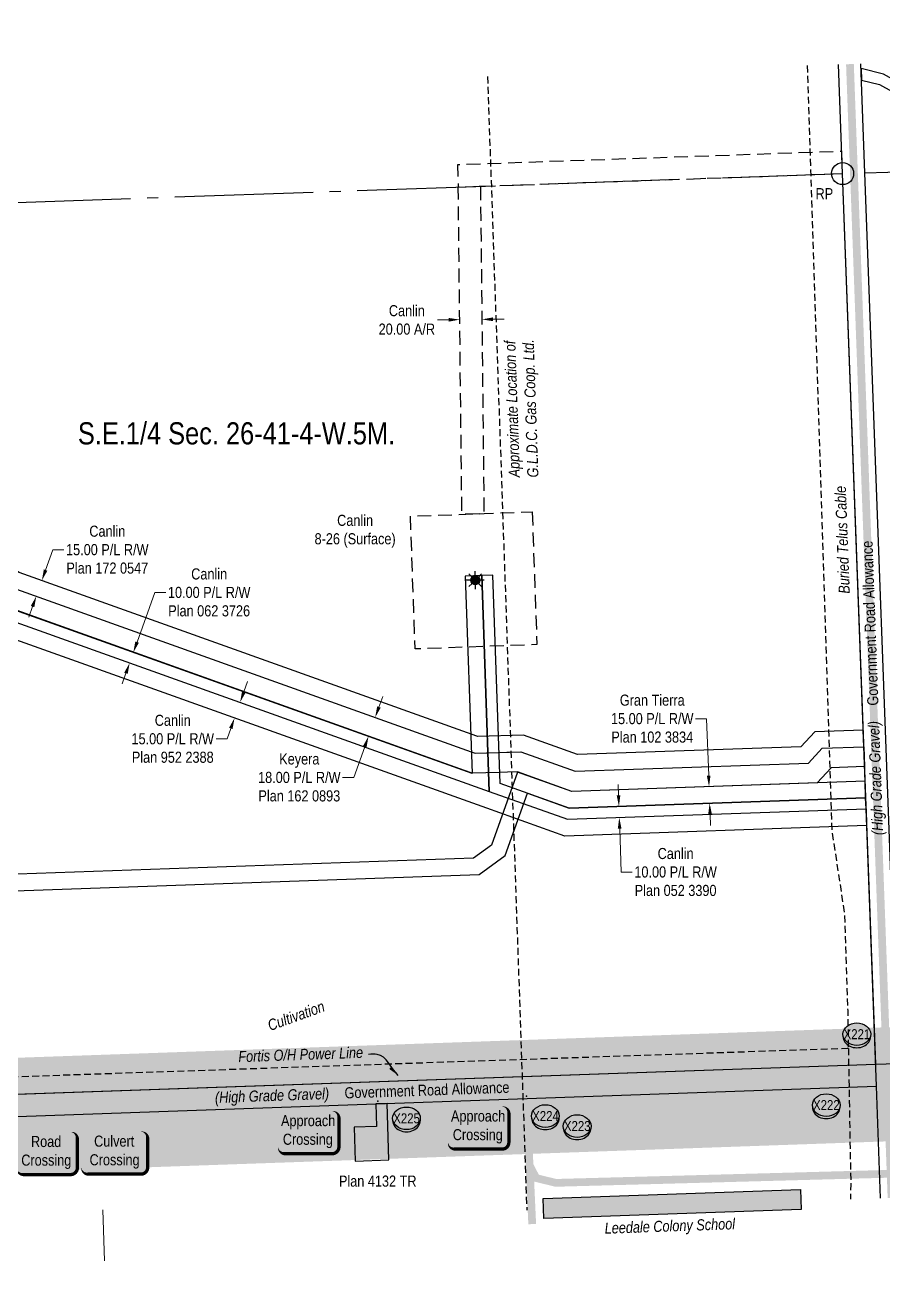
# Model space of a CAD drawing. Extents: x 670596 to 687743, y 5824540 to 5836613.
# Drawn here: x 671593 to 672368, y 5825332 to 5826460 of the extents above; entities that cross this region are included whole.
import ezdxf
from ezdxf.enums import TextEntityAlignment as Align

# ---------------------------------------------------------------- set-up
doc = ezdxf.new("R2010")
doc.units = 0
doc.header["$LTSCALE"] = 5
doc.header["$PDSIZE"] = 0.5
for name, pattern in [('foc-ACCESSROAD', [3.75, 2.5, -1.25]), ('foc-QUARTERLINE', [33, 25, -3, 2, -3]), ('UG_PIPE', [1.875, 1.25, -0.625])]:
    doc.linetypes.add(name, pattern=pattern)
doc.layers.get('Defpoints').update_dxf_attribs({"color": 9})
for name, color, linetype in [('35', 37, 'Continuous'), ('AS-PIPE-UG', 44, 'UG_PIPE'), ('AS-POWER', 104, 'foc-POWER'), ('AS-RESIDENCE', 14, 'Continuous'), ('AS-ROADS', 254, 'Continuous'), ('AS-TELUS', 224, 'foc-TEL'), ('C-SYMBOL', 7, 'Continuous'), ('CG-NOTES', 7, 'Continuous'), ('F-AR', 190, 'foc-ACCESSROAD'), ('F-RW', 190, 'Continuous'), ('F-WS', 190, 'foc-ACCESSROAD'), ('F-WS-S', 8, 'Continuous'), ('L-QSEC', 8, 'foc-QUARTERLINE'), ('L-ROAD-T', 7, 'Continuous'), ('L-SEC', 7, 'Continuous'), ('L-TITLEDB', 4, 'Continuous'), ('L-TITLEDB-T', 4, 'Continuous'), ('P-BUFFER-H 30m', 51, 'Continuous'), ('P-CROSSINGS', 250, 'Continuous')]:
    doc.layers.add(name, color=color, linetype=linetype)
doc.layers.add('AS-STRUCTURE-H', color=7, linetype='Continuous', true_color=0xa8a8a8)
doc.layers.add('P-PROPOSED-WL4', color=7, linetype='Continuous', true_color=0x5b5bc8)
for name, color, linetype, lineweight in [('F-AR-T', 190, 'Continuous', 9), ('F-RW-T', 190, 'Continuous', 9), ('F-WS-T', 190, 'Continuous', 9), ('T-TEXT', 48, 'Continuous', 18)]:
    doc.layers.add(name, color=color, linetype=linetype, lineweight=lineweight)
doc.layers.add('Leedale_Hutterite_Fresh_P', color=7, linetype='Continuous', plot=False)
doc.styles.add('175L', font='ARIALN.TTF', dxfattribs={"height": 20})
doc.styles.add('80', font='ARIALN.TTF', dxfattribs={"height": 10})
doc.styles.add('80CG', font='ARIALN.TTF', dxfattribs={"height": 10})
doc.styles.add('80L', font='ARIALN.TTF', dxfattribs={"height": 10})
doc.styles.add('80LS', font='ARIALNI.TTF', dxfattribs={"height": 10})
doc.styles.add('Crossing', font='ARIALN.TTF', dxfattribs={"height": 10})
doc.styles.add('foc-LtypeFont', font='ARIALN.TTF', dxfattribs={"height": 7.35})
doc.linetypes.add('foc-POWER', pattern='A,6,-1,["P",foc-LtypeFont,S=0.2,R=0,X=-0.625,Y=-0.75],-1.24,4', length=12.24)
doc.linetypes.add('foc-POWER-NOLINE', pattern='A,0,-4,["P",foc-LtypeFont,S=0.2,R=0,X=-0.625,Y=-0.75],-8.24', length=12.24)
doc.linetypes.add('foc-TEL', pattern='A,2,-1,["T",foc-LtypeFont,S=0.2,R=0,X=-0.425,Y=-0.75],-1.24,8', length=12.24)
doc.linetypes.add('foc-TEL-NOLINE', pattern='A,0,-2,["T",foc-LtypeFont,S=0.2,R=0,X=-0.425,Y=-0.75],-10.24', length=12.24)
doc.dimstyles.new('Compass 5 000', dxfattribs={"dimscale": 5, "dimtxt": 9, "dimasz": 2, "dimexe": 0.2, "dimexo": 0.0625, "dimgap": 0.5, "dimtad": 0, "dimtih": 1, "dimtoh": 1, "dimzin": 0, "dimdsep": 46, "dimtxsty": '80CG', "dimcen": 0.1, "dimse1": 1, "dimse2": 1, "dimclrd": 256, "dimclrt": 256, "dimaunit": 1, "dimadec": 4, "dimazin": 0, "dimtfac": 0.06, "dimtofl": 0, "dimtmove": 0, "dimatfit": 1, "dimfxl": 0.2, "dimtolj": 1, "dimtzin": 0, "dimlwd": -1, "dimarcsym": 0})

# ---------------------------------------------------------------- blocks, each defined once
blk = doc.blocks.new('*U487')
h = blk.add_hatch(color=254)
edge = h.paths.add_edge_path()
edge.add_line((-24, -20), (24, -20))
edge.add_arc((24, -14), 6, 270, 360)
edge.add_line((30, -14), (30, 12.5))
edge.add_arc((24, 12.5), 6, 0, 90)
edge.add_line((24, 18.5), (-24, 18.5))
edge.add_arc((-24, 12.5), 6, 90, 180)
edge.add_line((-30, 12.5), (-30, -14))
edge.add_arc((-24, -14), 6, 180, 270)
at = {"color": 160, "flags": 128}
blk.add_lwpolyline([(-24, -20, 3, 3, 0), (24, -20, 3, 3, 0.414214), (30, -14, 3, 3, 0), (30, 12.5, 3, 0, 0.414214), (24, 18.5, 0, 0, 0), (-24, 18.5, 0, 0, 0.414214), (-30, 12.5, 0, 0, 0), (-30, -14, 0, 3, 0.414214)], format="xyseb", close=True, dxfattribs=at)
at = {"color": 160, "style": '80'}
blk.add_attdef('ENTER_TEXT_001', (-26.8, -4.9), '', height=10, dxfattribs=at)
blk = doc.blocks.new('*U901')
h = blk.add_hatch(color=59)
edge = h.paths.add_edge_path()
edge.add_line((-21.5, -20), (21.5, -20))
edge.add_arc((21.5, -14), 6, 270, 360)
edge.add_line((27.5, -14), (27.5, 12.5))
edge.add_arc((21.5, 12.5), 6, 0, 90)
edge.add_line((21.5, 18.5), (-21.5, 18.5))
edge.add_arc((-21.5, 12.5), 6, 90, 180)
edge.add_line((-27.5, 12.5), (-27.5, -14))
edge.add_arc((-21.5, -14), 6, 180, 270)
at = {"color": 1, "flags": 128}
blk.add_lwpolyline([(-62.2, 32.5, 0, 7.5, 0), (0, 0, 0, 0, 0)], format="xyseb", dxfattribs=at)
blk.add_lwpolyline([(-21.5, -20, 3, 3, 0), (21.5, -20, 3, 3, 0.414214), (27.5, -14, 3, 3, 0), (27.5, 12.5, 3, 0, 0.414214), (21.5, 18.5, 0, 0, 0), (-21.5, 18.5, 0, 0, 0.414214), (-27.5, 12.5, 0, 0, 0), (-27.5, -14, 0, 3, 0.414214)], format="xyseb", close=True, dxfattribs=at)
at = {"color": 1, "style": '80'}
blk.add_attdef('ENTER_TEXT_001', (-36.7, -5), '', height=10, dxfattribs=at)
blk = doc.blocks.new('*U902')
h = blk.add_hatch(color=59)
edge = h.paths.add_edge_path()
edge.add_line((-21.5, -20), (21.5, -20))
edge.add_arc((21.5, -14), 6, 270, 360)
edge.add_line((27.5, -14), (27.5, 12.5))
edge.add_arc((21.5, 12.5), 6, 0, 90)
edge.add_line((21.5, 18.5), (-21.5, 18.5))
edge.add_arc((-21.5, 12.5), 6, 90, 180)
edge.add_line((-27.5, 12.5), (-27.5, -14))
edge.add_arc((-21.5, -14), 6, 180, 270)
at = {"color": 1, "flags": 128}
blk.add_lwpolyline([(62.7, 27.5, 0, 7.5, 0), (0, 0, 0, 0, 0)], format="xyseb", dxfattribs=at)
blk.add_lwpolyline([(-21.5, -20, 3, 3, 0), (21.5, -20, 3, 3, 0.414214), (27.5, -14, 3, 3, 0), (27.5, 12.5, 3, 0, 0.414214), (21.5, 18.5, 0, 0, 0), (-21.5, 18.5, 0, 0, 0.414214), (-27.5, 12.5, 0, 0, 0), (-27.5, -14, 0, 3, 0.414214)], format="xyseb", close=True, dxfattribs=at)
at = {"color": 1, "style": '80'}
blk.add_attdef('ENTER_TEXT_001', (-36.7, -5), '', height=10, dxfattribs=at)
blk = doc.blocks.new('*U903')
h = blk.add_hatch(color=59)
edge = h.paths.add_edge_path()
edge.add_line((-21.5, -20), (21.5, -20))
edge.add_arc((21.5, -14), 6, 270, 360)
edge.add_line((27.5, -14), (27.5, 12.5))
edge.add_arc((21.5, 12.5), 6, 0, 90)
edge.add_line((21.5, 18.5), (-21.5, 18.5))
edge.add_arc((-21.5, 12.5), 6, 90, 180)
edge.add_line((-27.5, 12.5), (-27.5, -14))
edge.add_arc((-21.5, -14), 6, 180, 270)
at = {"color": 1, "flags": 128}
blk.add_lwpolyline([(43.4, 27.7, 0, 7.5, 0), (0, 0, 0, 0, 0)], format="xyseb", dxfattribs=at)
blk.add_lwpolyline([(-21.5, -20, 3, 3, 0), (21.5, -20, 3, 3, 0.414214), (27.5, -14, 3, 3, 0), (27.5, 12.5, 3, 0, 0.414214), (21.5, 18.5, 0, 0, 0), (-21.5, 18.5, 0, 0, 0.414214), (-27.5, 12.5, 0, 0, 0), (-27.5, -14, 0, 3, 0.414214)], format="xyseb", close=True, dxfattribs=at)
at = {"color": 1, "style": '80'}
blk.add_attdef('ENTER_TEXT_001', (-36.7, -5), '', height=10, dxfattribs=at)
blk = doc.blocks.new('*D770')
at = {"layer": 'Defpoints', "color": 0, "transparency": 16777216}
for p in [(671985.9, 5826202.7), (672005.9, 5826203), (671986, 5826194.1)]:
    blk.add_point(p, dxfattribs=at)
at = {"layer": 'F-AR-T', "transparency": 16777216}
for p, q in [((671976, 5826193.9), (671966, 5826193.8)), ((672016, 5826194.4), (672026, 5826194.5))]:
    blk.add_line(p, q, dxfattribs=at)
for points in [[(671975.9, 5826195.6), (671976, 5826192.3), (671986, 5826194.1)], [(672015.9, 5826196.1), (672016, 5826192.7), (672006, 5826194.3)]]:
    blk.add_solid(points, dxfattribs=at)
at = {"layer": 'F-AR-T', "transparency": 16777216, "insert": (671938.2, 5826193.8), "char_height": 10, "attachment_point": 5, "style": '80CG'}
blk.add_mtext('\\A1;Canlin\\P20.00 A/R', dxfattribs=at)
blk = doc.blocks.new('*D780')
at = {"layer": 'Defpoints', "color": 0, "transparency": 16777216}
for p in [(671681.6, 5825896.9), (671678.3, 5825887.6), (671691.2, 5825893.5)]:
    blk.add_point(p, dxfattribs=at)
at = {"layer": 'F-RW-T', "transparency": 16777216}
for p, q in [((671694.6, 5825902.9), (671710.6, 5825947.7)), ((671710.6, 5825947.7), (671720.6, 5825947.7)), ((671684.5, 5825874.7), (671681.2, 5825865.3))]:
    blk.add_line(p, q, dxfattribs=at)
for points in [[(671693, 5825903.4), (671696.2, 5825902.3), (671691.2, 5825893.5)], [(671683, 5825875.3), (671686.1, 5825874.1), (671687.9, 5825884.1)]]:
    blk.add_solid(points, dxfattribs=at)
at = {"layer": 'F-RW-T', "transparency": 16777216, "insert": (671759.7, 5825947.7), "char_height": 10, "attachment_point": 5, "style": '80CG'}
blk.add_mtext('\\A1;Canlin\\P10.00 P/L R/W\\PPlan 062 3726', dxfattribs=at)
blk = doc.blocks.new('*D782')
at = {"layer": 'Defpoints', "color": 0, "transparency": 16777216}
for p in [(672211.1, 5825772.3), (672217.5, 5825772.5), (672218, 5825757.6)]:
    blk.add_point(p, dxfattribs=at)
at = {"layer": 'F-RW-T', "transparency": 16777216}
for p, q in [((672208.9, 5825833.7), (672198.9, 5825833.7)), ((672210.8, 5825782.3), (672208.9, 5825833.7)), ((672212, 5825747.3), (672212.3, 5825737.3))]:
    blk.add_line(p, q, dxfattribs=at)
for points in [[(672212.4, 5825782.4), (672209.1, 5825782.2), (672211.1, 5825772.3)], [(672213.7, 5825747.4), (672210.3, 5825747.3), (672211.6, 5825757.3)]]:
    blk.add_solid(points, dxfattribs=at)
at = {"layer": 'F-RW-T', "transparency": 16777216, "insert": (672159.8, 5825833.7), "char_height": 10, "attachment_point": 5, "style": '80CG'}
blk.add_mtext('\\A1;Gran Tierra\\P15.00 P/L R/W\\PPlan 102 3834', dxfattribs=at)
blk = doc.blocks.new('*D785')
at = {"layer": 'Defpoints', "color": 0, "transparency": 16777216}
for p in [(672273.5, 5825759.5), (672129.7, 5825754.4), (672273.9, 5825749.5)]:
    blk.add_point(p, dxfattribs=at)
at = {"layer": 'F-RW-T', "transparency": 16777216}
for p, q in [((672129.3, 5825764.4), (672129, 5825774.4)), ((672130.4, 5825734.4), (672131.8, 5825695.2)), ((672131.8, 5825695.2), (672141.8, 5825695.2))]:
    blk.add_line(p, q, dxfattribs=at)
for points in [[(672131, 5825764.5), (672127.7, 5825764.4), (672129.7, 5825754.4)], [(672132, 5825734.5), (672128.7, 5825734.4), (672130, 5825744.4)]]:
    blk.add_solid(points, dxfattribs=at)
at = {"layer": 'F-RW-T', "transparency": 16777216, "insert": (672180.9, 5825695.2), "char_height": 10, "attachment_point": 5, "style": '80CG'}
blk.add_mtext('\\A1;Canlin\\P10.00 P/L R/W\\PPlan 052 3390', dxfattribs=at)
blk = doc.blocks.new('*D787')
at = {"layer": 'Defpoints', "color": 0, "transparency": 16777216}
for p in [(671782.6, 5825834.3), (671834.7, 5825831.6), (671829.7, 5825817.5)]:
    blk.add_point(p, dxfattribs=at)
at = {"layer": 'F-RW-T', "transparency": 16777216}
for p, q in [((671791, 5825857.8), (671794.4, 5825867.3)), ((671775.9, 5825815.5), (671765.9, 5825815.5)), ((671779.2, 5825824.9), (671775.9, 5825815.5))]:
    blk.add_line(p, q, dxfattribs=at)
for points in [[(671789.4, 5825858.4), (671792.6, 5825857.3), (671787.6, 5825848.4)], [(671777.7, 5825825.5), (671780.8, 5825824.4), (671782.6, 5825834.3)]]:
    blk.add_solid(points, dxfattribs=at)
at = {"layer": 'F-RW-T', "transparency": 16777216, "insert": (671726.8, 5825815.5), "char_height": 10, "attachment_point": 5, "style": '80CG'}
blk.add_mtext('\\A1;Canlin\\P15.00 P/L R/W\\PPlan 952 2388', dxfattribs=at)
blk = doc.blocks.new('*D811')
at = {"layer": 'Defpoints', "color": 0, "transparency": 16777216}
for p in [(671876, 5825846.8), (671870, 5825829.9), (671909.6, 5825834.8)]:
    blk.add_point(p, dxfattribs=at)
at = {"layer": 'F-RW-T', "transparency": 16777216}
for p, q in [((671913, 5825844.2), (671916.4, 5825853.6)), ((671900.2, 5825808.4), (671890.2, 5825780.6)), ((671890.2, 5825780.6), (671880.2, 5825780.6))]:
    blk.add_line(p, q, dxfattribs=at)
for points in [[(671911.4, 5825844.8), (671914.6, 5825843.7), (671909.6, 5825834.8)], [(671898.6, 5825809), (671901.8, 5825807.9), (671903.6, 5825817.9)]]:
    blk.add_solid(points, dxfattribs=at)
at = {"layer": 'F-RW-T', "transparency": 16777216, "insert": (671841.1, 5825780.6), "char_height": 10, "attachment_point": 5, "style": '80CG'}
blk.add_mtext('\\A1;Keyera\\P18.00 P/L R/W\\PPlan 162 0893', dxfattribs=at)
blk = doc.blocks.new('*D817')
at = {"layer": 'Defpoints', "color": 0, "transparency": 16777216}
for p in [(671607.8, 5825958.8), (671608.6, 5825958.5), (671602.7, 5825944.7)]:
    blk.add_point(p, dxfattribs=at)
at = {"layer": 'F-RW-T', "transparency": 16777216}
for p, q in [((671612, 5825967.9), (671618.6, 5825986.3)), ((671618.6, 5825986.3), (671628.6, 5825986.3)), ((671600.2, 5825934.9), (671596.8, 5825925.5))]:
    blk.add_line(p, q, dxfattribs=at)
for points in [[(671610.4, 5825968.5), (671613.6, 5825967.3), (671608.6, 5825958.5)], [(671598.6, 5825935.5), (671601.8, 5825934.4), (671603.6, 5825944.4)]]:
    blk.add_solid(points, dxfattribs=at)
at = {"layer": 'F-RW-T', "transparency": 16777216, "insert": (671667.7, 5825986.3), "char_height": 10, "attachment_point": 5, "style": '80CG'}
blk.add_mtext('\\A1;Canlin\\P15.00 P/L R/W\\PPlan 172 0547', dxfattribs=at)
blk = doc.blocks.new('*U763')
at = {"layer": '35', "color": 3}
blk.add_circle((0, 0), 10, dxfattribs=at)
at = {"layer": '35', "color": 3, "style": '80'}
blk.add_attdef('RP_001', (-24.4, -23.2), '', height=10, dxfattribs=at)
blk = doc.blocks.new('xing2')
h = blk.add_hatch(color=50)
h.dxf.hatch_style = 1
edge = h.paths.add_edge_path()
edge.add_ellipse((0, 0), major_axis=(-12.5, 0), ratio=0.816297, start_angle=0, end_angle=360)
h = blk.add_hatch(color=250)
h.dxf.hatch_style = 1
edge = h.paths.add_edge_path()
edge.add_ellipse((0, -2), major_axis=(-12.5, 0), ratio=0.816297, start_angle=0, end_angle=180)
edge.add_line((12.5, -2), (12.5, 0))
edge.add_ellipse((0, 0), major_axis=(-12.5, 0), ratio=0.816297, start_angle=0, end_angle=180, ccw=False)
edge.add_line((-12.5, 0), (-12.5, -2))
at = {"color": 250}
blk.add_ellipse((0, 0), major_axis=(-12.5, 0), ratio=0.816297, dxfattribs=at)
blk.add_ellipse((0, -2), major_axis=(-12.5, 0), ratio=0.816297, start_param=0, end_param=3.141593, dxfattribs=at)
at = {"color": 250, "style": 'Crossing'}
blk.add_attdef('CROSSING', text='', height=9, dxfattribs=at).set_placement((0.1, 0), align=Align.MIDDLE_CENTER)
at = {"color": 250, "style": 'Crossing', "flags": 1}
for tag, p in [('OWNER', (0.1, -12.5)), ('DESCRIPTION', (0.1, -25.8)), ('LOCATION', (0.1, -39.3)), ('DWG_REF', (0.1, -52.8))]:
    blk.add_attdef(tag, text='', height=9, dxfattribs=at).set_placement(p, align=Align.MIDDLE_CENTER)
blk = doc.blocks.new('GAS')
h = blk.add_hatch(color=255)
h.dxf.hatch_style = 1
edge = h.paths.add_edge_path()
edge.add_arc((0, 0), 0.9, 0, 360)
for p, q in [((-0.81, 0), (-1.62, 0)), ((-0.57, 0.57), (-1.14, 1.14)), ((0, 0.81), (0, 1.62)), ((0.57, 0.57), (1.14, 1.14)), ((1.62, 0), (0.81, 0)), ((-0.57, -0.57), (-1.14, -1.14)), ((0, -0.81), (0, -1.62)), ((1.14, -1.14), (0.57, -0.57))]:
    blk.add_line(p, q)
blk.add_circle((0, 0), 0.8)

msp = doc.modelspace()

# ---------------------------------------------------------------- hatches: boundary and pattern name
at = {"layer": 'AS-STRUCTURE-H'}
h = msp.add_hatch(color=256, dxfattribs=at)
h.dxf.hatch_style = 1
h.paths.add_polyline_path([(672294.208, 5825390.456), (672062.028, 5825382.246), (672061.392, 5825400.234), (672293.572, 5825408.444)])
at = {"layer": 'P-BUFFER-H 30m'}
h = msp.add_hatch(color=256, dxfattribs=at)
h.dxf.hatch_style = 1
edge = h.paths.add_edge_path()
edge.add_line((677190.88, 5826034.364), (676987.84, 5826027.225))
edge.add_line((676987.84, 5826027.225), (676988.351, 5826011.208))
edge.add_arc((676938.382, 5826009.615), 49.994, -120.521047, 1.826075, ccw=False)
edge.add_line((676912.993, 5825966.548), (676909.934, 5825968.352))
edge.add_arc((676935.324, 5826011.418), 49.994, 181.826075, 239.478953, ccw=False)
edge.add_line((676885.355, 5826009.825), (676883.222, 5826076.736))
edge.add_arc((676933.19, 5826078.329), 49.994, 92.013805, 181.826075, ccw=False)
edge.add_line((676931.434, 5826128.292), (677186.782, 5826137.271))
edge.add_line((677186.782, 5826137.271), (677172.574, 5826493.957))
edge.add_arc((677222.529, 5826495.947), 49.994, 182.217236, 182.280935, ccw=False)
edge.add_line((677172.572, 5826494.013), (677161.576, 5826778.028))
edge.add_arc((677211.532, 5826779.962), 49.994, 133.32201, 182.217236, ccw=False)
edge.add_line((677177.232, 5826816.333), (677158.55, 5827298.559))
edge.add_line((677158.55, 5827298.559), (677123.328, 5828102.041))
edge.add_line((677123.328, 5828102.041), (677088.029, 5828904.381))
edge.add_arc((677137.974, 5828906.578), 49.994, 92.094528, 182.519115, ccw=False)
edge.add_line((677136.147, 5828956.539), (677941.688, 5828985.999))
edge.add_line((677941.688, 5828985.999), (678795.39, 5829017.43))
edge.add_arc((678838.014, 5828991.303), 49.994, 92.178655, 148.493114, ccw=False)
edge.add_line((678836.113, 5829041.261), (679095.94, 5829051.145))
edge.add_line((679095.94, 5829051.145), (679103.038, 5829053.867))
edge.add_arc((679120.935, 5829007.187), 49.994, 92.18666, 110.977343, ccw=False)
edge.add_line((679119.028, 5829057.144), (679561.069, 5829074.022))
edge.add_arc((679566.877, 5829024.367), 49.994, 92.195397, 96.67124, ccw=False)
edge.add_line((679564.962, 5829074.324), (680316.807, 5829103.147))
edge.add_line((680316.807, 5829103.147), (680289.029, 5829852.071))
edge.add_line((680289.029, 5829852.071), (680264.054, 5830522.758))
edge.add_arc((680314.013, 5830524.619), 49.994, 133.258056, 182.132573, ccw=False)
edge.add_line((680279.753, 5830561.028), (680276.196, 5830656.553))
edge.add_line((680276.196, 5830656.553), (680246.213, 5831460.206))
edge.add_line((680246.213, 5831460.206), (680215.351, 5832284.366))
edge.add_arc((680265.309, 5832286.237), 49.994, 92.148626, 182.144523, ccw=False)
edge.add_line((680263.435, 5832336.196), (681068.877, 5832366.415))
edge.add_line((681068.877, 5832366.415), (681821.401, 5832394.716))
edge.add_line((681821.401, 5832394.716), (681805.598, 5832816.244))
edge.add_arc((681855.557, 5832818.117), 49.994, 143.113192, 182.146882, ccw=False)
edge.add_line((681815.571, 5832848.125), (681834.732, 5832873.657))
edge.add_arc((681874.718, 5832843.649), 49.994, 2.145927, 143.113192, ccw=False)
edge.add_line((681924.677, 5832845.521), (681941.401, 5832399.193))
edge.add_line((681941.401, 5832399.193), (682694.705, 5832426.985))
edge.add_line((682694.705, 5832426.985), (683448.059, 5832454.84))
edge.add_line((683448.059, 5832454.84), (683412.219, 5833411.237))
edge.add_arc((683462.178, 5833413.109), 49.994, 133.562272, 182.146115, ccw=False)
edge.add_line((683427.725, 5833449.336), (683406.047, 5834013.774))
edge.add_line((683406.047, 5834013.774), (683375.916, 5834817.728))
edge.add_line((683375.916, 5834817.728), (683345.977, 5835624.47))
edge.add_arc((683395.936, 5835626.324), 49.994, 92.287428, 182.125311, ccw=False)
edge.add_line((683393.941, 5835676.278), (684197.29, 5835708.367))
edge.add_line((684197.29, 5835708.367), (684908.467, 5835736.78))
edge.add_line((684908.467, 5835736.78), (684942.361, 5835811.073))
edge.add_arc((684987.845, 5835790.323), 49.994, 65.131456, 155.476492, ccw=False)
edge.add_line((685008.869, 5835835.681), (685028.667, 5835826.504))
edge.add_arc((685007.643, 5835781.146), 49.994, -16.068914, 65.131456, ccw=False)
edge.add_line((685055.684, 5835767.308), (685044.658, 5835729.031))
edge.add_line((685044.658, 5835729.031), (685314.688, 5835739.386))
edge.add_arc((685316.604, 5835689.429), 49.994, 34.222356, 92.196177, ccw=False)
edge.add_line((685357.942, 5835717.546), (685598.018, 5835364.582))
edge.add_line((685598.018, 5835364.582), (685834.75, 5835370.452))
edge.add_arc((685835.99, 5835320.474), 49.994, 2.198313, 91.420588, ccw=False)
edge.add_line((685885.947, 5835322.392), (685911.192, 5834664.749))
edge.add_line((685911.192, 5834664.749), (686635.77, 5834691.532))
edge.add_line((686635.77, 5834691.532), (686625.993, 5834943.667))
edge.add_line((686625.993, 5834943.667), (686625.603, 5834953.705))
edge.add_arc((686675.56, 5834955.642), 49.994, 92.288875, 182.220798, ccw=False)
edge.add_line((686673.563, 5835005.596), (687058.366, 5835020.976))
edge.add_arc((687098.555, 5834991.24), 49.994, 92.512715, 143.501535, ccw=False)
edge.add_line((687096.363, 5835041.186), (687099.36, 5835041.317))
edge.add_arc((687101.551, 5834991.372), 49.994, 2.512715, 92.512715, ccw=False)
edge.add_line((687151.497, 5834993.563), (687152.446, 5834971.929))
edge.add_arc((687102.501, 5834969.737), 49.994, -87.487492, 2.512715, ccw=False)
edge.add_line((687104.692, 5834919.791), (687096.429, 5834919.429))
edge.add_arc((687094.238, 5834969.375), 49.994, 272.288873, 272.512507, ccw=False)
edge.add_line((687096.234, 5834919.421), (686730.564, 5834904.805))
edge.add_line((686730.564, 5834904.805), (686741.01, 5834635.46))
edge.add_arc((686691.053, 5834633.523), 49.994, -87.779202, 2.220798, ccw=False)
edge.add_line((686692.991, 5834583.567), (686662.171, 5834582.372))
edge.add_arc((686660.234, 5834632.328), 49.994, 247.182957, 272.220798, ccw=False)
edge.add_line((686640.846, 5834586.246), (686635.568, 5834588.467))
edge.add_line((686635.568, 5834588.467), (685862.114, 5834559.877))
edge.add_arc((685860.267, 5834609.837), 49.994, 182.198313, 272.116949, ccw=False)
edge.add_line((685810.31, 5834607.919), (685785.041, 5835266.201))
edge.add_line((685785.041, 5835266.201), (685571.688, 5835260.91))
edge.add_arc((685570.449, 5835310.888), 49.994, 214.222356, 271.420588, ccw=False)
edge.add_line((685529.111, 5835282.771), (685289.298, 5835635.35))
edge.add_line((685289.298, 5835635.35), (685002.226, 5835624.341))
edge.add_line((685002.226, 5835624.341), (684975.431, 5835623.27))
edge.add_arc((684973.435, 5835673.224), 49.994, 229.837958, 272.287782, ccw=False)
edge.add_line((684941.192, 5835635.018), (684201.401, 5835605.462))
edge.add_line((684201.401, 5835605.462), (683450.853, 5835575.482))
edge.add_line((683450.853, 5835575.482), (683478.831, 5834821.566))
edge.add_line((683478.831, 5834821.566), (683508.96, 5834017.677))
edge.add_line((683508.96, 5834017.677), (683532.192, 5833412.794))
edge.add_arc((683482.235, 5833410.876), 49.994, -46.495355, 2.199485, ccw=False)
edge.add_line((683516.651, 5833374.614), (683552.96, 5832405.714))
edge.add_arc((683503.001, 5832403.842), 49.994, -87.882475, 2.146115, ccw=False)
edge.add_line((683504.848, 5832353.882), (682698.506, 5832324.068))
edge.add_line((682698.506, 5832324.068), (681892.271, 5832294.323))
edge.add_arc((681890.428, 5832344.283), 49.994, 264.056445, 272.112898, ccw=False)
edge.add_arc((681876.342, 5832343.751), 49.994, 272.153947, 280.265865, ccw=False)
edge.add_line((681878.221, 5832293.793), (681072.743, 5832263.5))
edge.add_line((681072.743, 5832263.5), (680320.249, 5832235.268))
edge.add_line((680320.249, 5832235.268), (680349.128, 5831464.053))
edge.add_line((680349.128, 5831464.053), (680379.111, 5830660.389))
edge.add_line((680379.111, 5830660.389), (680384.182, 5830524.23))
edge.add_arc((680334.223, 5830522.37), 49.994, -46.742123, 2.132739, ccw=False)
edge.add_line((680368.483, 5830485.96), (680391.945, 5829855.896))
edge.add_line((680391.945, 5829855.896), (680421.685, 5829054.073))
edge.add_arc((680371.726, 5829052.22), 49.994, -87.804603, 2.124156, ccw=False)
edge.add_line((680373.641, 5829002.263), (679575.799, 5828971.677))
edge.add_arc((679569.977, 5829021.331), 49.994, 272.18666, 276.686638, ccw=False)
edge.add_line((679571.885, 5828971.373), (679131.72, 5828954.566))
edge.add_line((679131.72, 5828954.566), (679124.618, 5828951.844))
edge.add_arc((679106.72, 5828998.524), 49.994, 272.178655, 290.977343, ccw=False)
edge.add_line((679108.621, 5828948.566), (678884.632, 5828940.045))
edge.add_arc((678841.974, 5828966.116), 49.994, 272.108492, 328.568358, ccw=False)
edge.add_line((678843.813, 5828916.156), (677945.465, 5828883.082))
edge.add_line((677945.465, 5828883.082), (677193.263, 5828855.571))
edge.add_line((677193.263, 5828855.571), (677226.216, 5828106.56))
edge.add_line((677226.216, 5828106.56), (677261.444, 5827302.934))
edge.add_arc((677211.498, 5827300.745), 49.994, 2.218614, 2.510029, ccw=False)
edge.add_line((677261.454, 5827302.68), (677281.716, 5826779.679))
edge.add_arc((677231.76, 5826777.743), 49.994, -46.679478, 2.218614, ccw=False)
edge.add_line((677266.06, 5826741.371), (677275.481, 5826498.026))
edge.add_line((677275.481, 5826498.026), (677306.827, 5825711.068))
edge.add_line((677306.827, 5825711.068), (677315.471, 5825699.601))
edge.add_arc((677275.552, 5825669.505), 49.994, 1.988412, 37.013358, ccw=False)
edge.add_line((677325.515, 5825671.239), (677327.417, 5825616.478))
edge.add_arc((677277.453, 5825614.743), 49.994, -88.099944, 1.988412, ccw=False)
edge.add_line((677279.111, 5825564.777), (677258.016, 5825564.077))
edge.add_arc((677256.359, 5825614.043), 49.994, 181.98998, 271.900056, ccw=False)
edge.add_line((677206.395, 5825612.307), (677206.156, 5825619.185))
edge.add_line((677206.156, 5825619.185), (676448.534, 5825593.112))
edge.add_line((676448.534, 5825593.112), (675621.606, 5825565.447))
edge.add_line((675621.606, 5825565.447), (674813.811, 5825535.401))
edge.add_line((674813.811, 5825535.401), (674006.072, 5825504.83))
edge.add_line((674006.072, 5825504.83), (673985.967, 5825504.069))
edge.add_arc((673984.076, 5825554.027), 49.994, 271.847905, 272.16748, ccw=False)
edge.add_line((673985.688, 5825504.06), (673184.703, 5825478.217))
edge.add_line((673184.703, 5825478.217), (672384.069, 5825452.353))
edge.add_line((672384.069, 5825452.353), (672364.028, 5825451.705))
edge.add_line((672364.028, 5825451.705), (671562.255, 5825423.567))
edge.add_line((671562.255, 5825423.567), (671405.716, 5825418.102))
edge.add_line((671405.716, 5825418.102), (671360.474, 5825352.878))
edge.add_line((671360.474, 5825352.878), (671368.43, 5825306.565))
edge.add_line((671368.43, 5825306.565), (671377.864, 5825268.225))
edge.add_line((671377.864, 5825268.225), (671395.798, 5825272.31))
edge.add_arc((671406.901, 5825223.564), 49.994, 6.188841, 102.831332, ccw=False)
edge.add_line((671456.604, 5825228.954), (671457.842, 5825217.538))
edge.add_line((671457.842, 5825217.538), (671465.055, 5825159.957))
edge.add_line((671465.055, 5825159.957), (671491.712, 5825126.618))
edge.add_arc((671452.666, 5825095.397), 49.994, 1.309193, 38.645258, ccw=False)
edge.add_line((671502.646, 5825096.54), (671503.523, 5825058.17))
edge.add_arc((671453.542, 5825057.028), 49.994, -32.601957, 1.309193, ccw=False)
edge.add_line((671495.659, 5825030.091), (671398.31, 5824877.882))
edge.add_arc((671356.193, 5824904.819), 49.994, 193.727388, 327.398043, ccw=False)
edge.add_arc((671355.09, 5824908.662), 49.994, 147.398016, 198.310676, ccw=False)
edge.add_line((671312.974, 5824935.599), (671400.193, 5825071.97))
edge.add_line((671400.193, 5825071.97), (671400.095, 5825076.287))
edge.add_line((671400.095, 5825076.287), (671375.283, 5825107.317))
edge.add_arc((671414.33, 5825138.538), 49.994, 187.140394, 218.645258, ccw=False)
edge.add_line((671364.724, 5825132.324), (671361.401, 5825158.85))
edge.add_line((671361.401, 5825158.85), (671349.952, 5825156.242))
edge.add_arc((671338.849, 5825204.987), 49.994, 193.822991, 282.831332, ccw=False)
edge.add_line((671290.303, 5825193.043), (671268.001, 5825283.686))
edge.add_arc((671319.46, 5825296.347), 52.994, 189.747991, 193.822991, ccw=False)
edge.add_line((671267.231, 5825287.374), (671255.511, 5825355.596))
edge.add_arc((671307.74, 5825364.568), 52.994, 145.253591, 189.747991, ccw=False)
edge.add_line((671264.195, 5825394.772), (671336.235, 5825498.63))
edge.add_arc((671377.314, 5825470.137), 49.994, 91.999391, 145.253591, ccw=False)
edge.add_line((671375.57, 5825520.1), (671558.652, 5825526.492))
edge.add_line((671558.652, 5825526.492), (672360.486, 5825554.632))
edge.add_arc((672362.239, 5825504.669), 49.994, 91.85035, 92.009966, ccw=False)
edge.add_line((672360.625, 5825554.636), (672380.743, 5825555.286))
edge.add_line((672380.743, 5825555.286), (673181.379, 5825581.151))
edge.add_line((673181.379, 5825581.151), (673982.227, 5825606.989))
edge.add_line((673982.227, 5825606.989), (674002.177, 5825607.744))
edge.add_line((674002.177, 5825607.744), (674809.949, 5825638.317))
edge.add_line((674809.949, 5825638.317), (675617.882, 5825668.367))
edge.add_arc((675619.741, 5825618.408), 49.994, 91.916118, 92.130078, ccw=False)
edge.add_line((675618.069, 5825668.374), (676445.042, 5825696.04))
edge.add_line((676445.042, 5825696.04), (677203.317, 5825722.136))
edge.add_line((677203.317, 5825722.136), (677190.88, 5826034.364))
at = {"layer": 'P-PROPOSED-WL4'}
h = msp.add_hatch(color=256, dxfattribs=at)
h.dxf.hatch_style = 1
h.paths.add_polyline_path([(671375.18, 5825467.06), (671378.922, 5825467.191), (671560.502, 5825473.53), (672362.345, 5825501.671), (672382.454, 5825502.32), (673183.091, 5825528.185), (673984.076, 5825554.027), (674004.181, 5825554.788), (674811.953, 5825585.361), (675619.841, 5825615.409), (676446.814, 5825643.076), (677254.384, 5825670.868), (677256.359, 5825614.043), (677277.453, 5825614.743), (677275.552, 5825669.505), (677257.495, 5825693.456), (677225.526, 5826496.064), (677214.646, 5826777.081), (677231.76, 5826777.743), (677211.498, 5827300.745), (677176.27, 5828104.362), (677141.104, 5828903.691), (677943.625, 5828933.042), (678736.318, 5828962.226), (678736.26, 5828965.225), (677943.515, 5828936.039), (677137.974, 5828906.578), (677173.274, 5828104.23), (677208.501, 5827300.621), (677228.646, 5826780.625), (677211.532, 5826779.962), (677222.529, 5826495.947), (677254.535, 5825692.399), (677272.587, 5825668.455), (677274.355, 5825617.642), (677259.253, 5825617.141), (677257.278, 5825673.969), (676446.714, 5825646.074), (675619.741, 5825618.408), (674811.84, 5825588.359), (674004.068, 5825557.786), (673983.979, 5825557.026), (673182.994, 5825531.184), (672382.357, 5825505.319), (672362.239, 5825504.669), (671560.397, 5825476.528), (671377.314, 5825470.137)])

# ---------------------------------------------------------------- linework, layer by layer
at = {"layer": 'AS-PIPE-UG', "flags": 128}
for points in [[(672011.032, 5826413.659), (672046.501, 5825389.844)], [(672299.739, 5826423.524), (672321.935, 5825733.228), (672333.406, 5825656.749), (672336.291, 5825570.027), (672336.89, 5825535.946)], [(672336.89, 5825535.946), (672335.938, 5825535.843), (671360.154, 5825502.442), (670851.922, 5825487.708), (670849.402, 5825487.351), (670846.162, 5825486.987), (670842.855, 5825486.877), (670839.633, 5825486.618), (670835.012, 5825486.361), (670831.879, 5825486.04), (670828.69, 5825486.004), (670825.602, 5825485.986), (670820.954, 5825485.681), (670817.89, 5825485.562), (670814.817, 5825485.592), (670811.775, 5825485.537), (670808.752, 5825485.251), (670805.749, 5825485.043), (670802.693, 5825484.758), (670799.666, 5825484.606), (670795.017, 5825484.395), (670791.864, 5825484.253), (670788.743, 5825484.219), (670785.911, 5825484.098), (670781.376, 5825483.782), (670778.414, 5825483.679), (670775.575, 5825483.641), (670772.592, 5825483.399), (670768.671, 5825482.957), (670766.469, 5825482.13), (670765.109, 5825480.947), (670764.472, 5825479.425), (670764.607, 5825476.716), (670765.456, 5825426.963), (670765.508, 5825426.28), (670765.653, 5825425.767), (670765.743, 5825423.324), (670766.046, 5825418.827), (670766.339, 5825413.596), (670779.072, 5825200.018), (670779.401, 5825192.601), (670779.811, 5825185.389), (670780.094, 5825178.251), (670780.515, 5825171.178), (670780.937, 5825163.969), (670781.305, 5825156.963), (670781.74, 5825150.263), (670782.228, 5825143.43), (670782.549, 5825137.064), (670782.88, 5825130.565), (670783.3, 5825121.225), (670783.481, 5825115.928), (670783.724, 5825111.065), (670783.62, 5825107.214), (670783.493, 5825100.49), (670783.751, 5825095.094), (670783.782, 5825089.132), (670783.848, 5825082.669), (670784.232, 5825072.794), (670784.248, 5825066.088), (670784.378, 5825059.867), (670784.648, 5825053.725), (670784.925, 5825047.462), (670784.987, 5825041.002), (670785.122, 5825034.765), (670785.243, 5825028.603), (670785.396, 5825022.503), (670785.514, 5825016.545), (670785.655, 5825010.56), (670785.798, 5825004.46), (670785.868, 5824998.276), (670785.952, 5824992.675), (670785.994, 5824987.037), (670786.204, 5824981.573), (670786.451, 5824976.124), (670786.645, 5824970.583), (670786.758, 5824965.316), (670786.915, 5824959.686), (670787.019, 5824953.991), (670787.174, 5824945.407), (670787.235, 5824940.212), (670787.369, 5824934.9), (670787.455, 5824929.621), (670787.726, 5824922.327), (670787.976, 5824917.228), (670788.148, 5824912.001), (670788.33, 5824906.95), (670788.606, 5824898.967), (670788.792, 5824893.463), (670788.921, 5824888.3), (670789.119, 5824882.81), (670789.277, 5824877.232), (670789.522, 5824871.938), (670789.692, 5824866.386), (670789.824, 5824860.638), (670789.983, 5824851.988), (670790.12, 5824846.399), (670790.26, 5824840.933), (670790.395, 5824835.464), (670790.65, 5824827.172), (670790.774, 5824821.513), (670796.964, 5824649.437), (670797.126, 5824645.451), (670797.178, 5824644.677), (670797.527, 5824641.601), (670798.205, 5824636.672), (670798.735, 5824631.276), (670798.68, 5824625.449), (670798.386, 5824616.507), (670798.805, 5824610.813), (670799.063, 5824605.116), (670799.313, 5824599.509), (670799.717, 5824591.311), (670799.88, 5824585.721), (670800.101, 5824580.489), (670800.33, 5824575.106), (670800.703, 5824566.788), (670800.899, 5824561.195), (670801.139, 5824555.806), (670801.347, 5824550.666), (670801.658, 5824545.783), (670801.862, 5824541.495)], [(672336.89, 5825535.946), (672339.05, 5825413.035), (672338.728, 5825399.687)]]:
    msp.add_lwpolyline(points, dxfattribs=at)
at = {"layer": 'AS-POWER', "linetype": 'foc-POWER-NOLINE', "flags": 128}
for points in [[(672381.706, 5825522.427), (672351.778, 5826326.769), (672348.172, 5826425.179)], [(670674.492, 5825462.791), (670738.302, 5825464.959), (672361.639, 5825521.778), (673182.358, 5825548.292), (673983.427, 5825574.137), (674811.192, 5825605.466), (675619.168, 5825635.518), (676446.141, 5825663.185), (677254.59, 5825691.007), (677274.76, 5825692.703), (677649.579, 5825706.319)]]:
    msp.add_lwpolyline(points, dxfattribs=at)
at = {"layer": 'AS-RESIDENCE', "flags": 128}
msp.add_lwpolyline([(672294.208, 5825390.456), (672062.028, 5825382.246), (672061.392, 5825400.234), (672293.572, 5825408.444)], close=True, dxfattribs=at)
at = {"layer": 'AS-ROADS', "const_width": 7, "flags": 128}
for points in [[(672375.89, 5825400.939), (672338.326, 5826424.842)], [(677262.018, 5825677.943), (672039.938, 5825500.539), (670674.845, 5825453.661)], [(672045.781, 5825500.966), (672051.408, 5825377.249)], [(671915.564, 5825478.27), (671914.712, 5825494.932)], [(672048.989, 5825430.42), (672055.01, 5825418.822), (672072.709, 5825414.491), (672375.764, 5825422.728)]]:
    msp.add_lwpolyline(points, dxfattribs=at)
at = {"layer": 'AS-TELUS', "linetype": 'foc-TEL-NOLINE', "flags": 128}
msp.add_lwpolyline([(672366.04, 5825400.607), (672362.345, 5825501.671), (672331.672, 5826326.032), (672328.064, 5826424.491)], dxfattribs=at)
at = {"layer": 'F-AR', "flags": 128}
for points in [[(671984.648, 5826313.86), (672331.672, 5826326.032), (672330.97, 5826346.02), (671983.947, 5826333.848)], [(672004.641, 5826314.561), (672007.883, 5826018.979), (671987.89, 5826018.266), (671984.648, 5826313.86)]]:
    msp.add_lwpolyline(points, close=True, dxfattribs=at)
at = {"layer": 'F-AR-T'}
msp.add_line((671665.225, 5825344.162), (671663.568, 5825390.171), dxfattribs=at)
at = {"layer": 'F-RW', "flags": 128}
for points in [[(672348.789, 5826410.317), (672365.041, 5826406.302), (672454.337, 5826356.954), (672909.944, 5826105.117), (673025.261, 5825914.018), (673178.324, 5825660.458), (673233.328, 5825569.327), (673240.05, 5825549.932), (673250.581, 5825550.279), (673242.468, 5825573.68), (673177.576, 5825681.136), (673024.606, 5825934.55), (672917.157, 5826112.617), (672519.758, 5826332.509), (672368.749, 5826415.746), (672348.405, 5826420.772)], [(670731.204, 5826166.218), (670817.252, 5826099.974), (671484.634, 5825938.189), (671531.844, 5825939.881), (672012.667, 5825768.035), (672083.306, 5825742.808), (672352.828, 5825752.307), (672353.392, 5825737.313), (672080.951, 5825727.71), (672010.553, 5825752.871), (671543.678, 5825919.732), (671529.503, 5825924.81), (671483.102, 5825923.116), (670810.623, 5826086.151), (670731.961, 5826146.708)], [(672350.375, 5825823.371), (672350.263, 5825823.367), (672306.646, 5825821.838), (672294.045, 5825808.32), (672092.408, 5825801.249), (672043.412, 5825818.787), (672002.331, 5825817.557), (672001.46, 5825817.868), (671588.056, 5825965.843), (671557.371, 5825984.87), (671520.597, 5825994.052), (671521.156, 5825978.452), (671551.461, 5825970.886), (671581.503, 5825952.256), (671996.405, 5825803.746), (671999.945, 5825802.479), (672041.027, 5825803.709), (672090.06, 5825786.158), (672300.781, 5825793.547), (672313.381, 5825807.065), (672350.788, 5825808.377), (672350.932, 5825808.382)], [(671990.758, 5825962.366), (671997.059, 5825784.198), (671533.396, 5825949.909), (671482.218, 5825948.079), (671483.502, 5825912.087), (671493.497, 5825912.453), (671492.566, 5825938.451), (671531.844, 5825939.881), (672012.667, 5825768.035), (672005.826, 5825962.941)], [(672005.826, 5825962.941), (672012.667, 5825768.035), (672083.306, 5825742.808), (672352.828, 5825752.307), (672352.504, 5825762.314), (672084.866, 5825752.853), (672022.414, 5825775.156), (672015.833, 5825963.337)], [(671307.96, 5825484.902), (671322.949, 5825485.426), (671317.807, 5825632.639), (671352.724, 5825670.081), (672003.522, 5825692.994), (672027.123, 5825710.211), (672047.227, 5825766.294), (672084.866, 5825752.853), (672352.504, 5825762.314), (672351.982, 5825777.32), (672087.239, 5825767.914), (672038.167, 5825785.453), (672014.558, 5825719.591), (671998.401, 5825707.804), (671345.988, 5825684.842), (671302.602, 5825638.316)]]:
    msp.add_lwpolyline(points, close=True, dxfattribs=at)
msp.add_lwpolyline([(671581.503, 5825952.256), (671996.405, 5825803.746), (671999.945, 5825802.479), (672021.446, 5825803.122), (672028.572, 5825803.336), (672041.027, 5825803.709), (672090.06, 5825786.158), (672300.781, 5825793.547), (672313.381, 5825807.065), (672350.788, 5825808.377), (672350.932, 5825808.382), (672351.602, 5825790.394), (672351.419, 5825790.388), (672321.464, 5825789.337), (672308.864, 5825775.819), (672087.243, 5825768.048), (672038.164, 5825785.615), (672029.111, 5825785.344), (672021.984, 5825785.13), (671997.083, 5825784.385), (671990.339, 5825786.799), (671573.64, 5825935.953)], dxfattribs=at)
at = {"layer": 'F-WS', "flags": 128}
msp.add_lwpolyline([(672051.375, 5826020.53), (672055.652, 5825900.606), (671945.722, 5825896.686), (671941.445, 5826016.61), (672007.883, 5826018.979)], close=True, dxfattribs=at)
at = {"layer": 'L-QSEC', "flags": 128}
for points in [[(672351.781, 5826326.682), (673118.283, 5826351.433)], [(671563.68, 5826299.094), (672331.672, 5826326.032)]]:
    msp.add_lwpolyline(points, dxfattribs=at)
at = {"layer": 'L-SEC', "flags": 128}
for points in [[(672331.672, 5826326.032), (672328.064, 5826424.491)], [(672351.778, 5826326.769), (672348.172, 5826425.179)], [(672361.596, 5825521.777), (672331.672, 5826326.032)], [(672381.706, 5825522.427), (672351.778, 5826326.78)], [(671559.796, 5825493.638), (672361.639, 5825521.778)], [(671560.502, 5825473.53), (672362.345, 5825501.671)], [(672366.04, 5825400.607), (672362.345, 5825501.671)]]:
    msp.add_lwpolyline(points, dxfattribs=at)
at = {"layer": 'L-TITLEDB', "flags": 128}
msp.add_lwpolyline([(671910.224, 5825485.883), (671910.932, 5825465.468), (671890.559, 5825464.69), (671891.613, 5825434.233), (671922.045, 5825435.373), (671920.285, 5825486.229)], close=True, dxfattribs=at)
at = {"layer": 'Leedale_Hutterite_Fresh_P', "color": 2}
for p in [(671912.038, 5825488.321), (672046.158, 5825492.657)]:
    msp.add_point(p, dxfattribs=at)

# ---------------------------------------------------------------- block references
at = {"layer": 'CG-NOTES'}
ref = msp.add_blockref('*U902', (671849.365, 5825460.834), dxfattribs=dict(at, xscale=0.9989580387917653, yscale=0.9989580387917653, zscale=0.9989580387917653, rotation=359.9812632251431))
ref.add_attrib('ENTER_TEXT_001', 'Approach', (671824.573, 5825465.732), dxfattribs={"layer": '0', "color": 1, "height": 9.9896, "rotation": 359.981263, "style": '80'})
ref.add_attrib('ENTER_TEXT_002', 'Crossing', (671826.213, 5825448.905), dxfattribs={"layer": '0', "color": 1, "height": 9.9896, "rotation": 359.981263, "style": '80'})
ref = msp.add_blockref('*U903', (672002.841, 5825464.99), dxfattribs=dict(at, xscale=0.9989580387917653, yscale=0.9989580387917653, zscale=0.9989580387917653, rotation=359.9812632251431))
ref.add_attrib('ENTER_TEXT_001', 'Approach', (671978.05, 5825469.889), dxfattribs={"layer": '0', "color": 1, "height": 9.9896, "rotation": 359.981263, "style": '80'})
ref.add_attrib('ENTER_TEXT_002', 'Crossing', (671979.69, 5825453.062), dxfattribs={"layer": '0', "color": 1, "height": 9.9896, "rotation": 359.981263, "style": '80'})
ref = msp.add_blockref('*U901', (671613.182, 5825441.969), dxfattribs=dict(at, xscale=0.9988221805584329, yscale=0.9988221805584329, zscale=0.9988221805584329))
ref.add_attrib('ENTER_TEXT_001', 'Road', (671598.793, 5825446.859), dxfattribs={"layer": '0', "color": 1, "height": 9.9882, "style": '80'})
ref.add_attrib('ENTER_TEXT_002', 'Crossing', (671590.038, 5825430.035), dxfattribs={"layer": '0', "color": 1, "height": 9.9882, "style": '80'})
ref = msp.add_blockref('*U487', (671674.163, 5825442.381), dxfattribs=dict(at, xscale=0.999871000025006, yscale=0.999871000025006, zscale=0.999871000025006))
ref.add_attrib('ENTER_TEXT_001', 'Culvert', (671655.786, 5825447.184), dxfattribs={"layer": '0', "color": 160, "height": 9.9987, "style": '80'})
ref.add_attrib('ENTER_TEXT_002', 'Crossing', (671651.69, 5825430.342), dxfattribs={"layer": '0', "color": 160, "height": 9.9987, "style": '80'})
at = {"layer": 'F-WS-S', "color": 5, "xscale": 5, "yscale": 5, "zscale": 5}
msp.add_blockref('GAS', (672000.006, 5825958.752), dxfattribs=at)
at = {"layer": 'P-CROSSINGS'}
for name, p, values in [('*U763', (672331.672, 5826326.032), {'RP_001': 'RP'}), ('xing2', (672344.538, 5825548.73), {'CROSSING': 'X221'}), ('xing2', (672316.925, 5825484.743), {'CROSSING': 'X222'}), ('xing2', (671937.863, 5825472.794), {'CROSSING': 'X225'}), ('xing2', (672063.324, 5825474.837), {'CROSSING': 'X224'}), ('xing2', (672091.992, 5825465.79), {'CROSSING': 'X223'})]:
    msp.add_blockref(name, p, dxfattribs=at).add_auto_attribs(values)

# ---------------------------------------------------------------- texts
at = {"layer": 'AS-PIPE-UG', "insert": (672043.094, 5826113.662), "char_height": 10.00047, "attachment_point": 5, "rotation": 91.984148, "style": '80CG'}
msp.add_mtext('\\A1;{\\fArial Narrow|b0|i1|c0|p34;Approximate Location of\\PG.L.D.C. Gas Coop. Ltd.}', dxfattribs=at)
at = {"layer": 'AS-POWER', "linetype": 'ByBlock', "insert": (671842.32, 5825530.365), "char_height": 10.00047, "width": 112.50637, "attachment_point": 5, "rotation": 1.999391, "style": '80CG'}
msp.add_mtext('\\A1;{\\fArial Narrow|b0|i1|c0|p34;Fortis O/H Power Line}', dxfattribs=at)
at = {"layer": 'AS-RESIDENCE', "insert": (672116.654, 5825378.505), "char_height": 10, "attachment_point": 1, "rotation": 2.025163, "style": '175L'}
msp.add_mtext_dynamic_manual_height_columns('{\\fArial Narrow|b0|i1|c0|p34;Leedale Colony School}', width=121.70507, gutter_width=100, heights=[0], dxfattribs=at)
at = {"layer": 'AS-TELUS', "linetype": 'foc-TEL-NOLINE', "insert": (672331.493, 5825995.24), "char_height": 10.00047, "width": 112.50637, "attachment_point": 5, "rotation": 92.13089, "style": '80CG'}
msp.add_mtext('\\A1;{\\fArial Narrow|b0|i1|c0|p34;Buried Telus Cable}', dxfattribs=at)
at = {"layer": 'C-SYMBOL', "color": 3, "style": '175L'}
msp.add_text('S.E.1/4 Sec. 26-41-4-W.5M.', height=20, dxfattribs=at).set_placement((671784.387, 5826075.408), align=Align.BOTTOM_CENTER)
at = {"layer": 'F-WS-T', "insert": (671891.487, 5826003.003), "char_height": 10, "width": 72.62387, "attachment_point": 5, "style": '80CG'}
msp.add_mtext('\\A1;Canlin\\P8-26 (Surface)', dxfattribs=at)
at = {"layer": 'L-ROAD-T', "style": '80L'}
for rotation, p in [(92.093897, (672356.41, 5825919.941)), (1.999391, (671956.357, 5825498.293))]:
    msp.add_text('Government Road Allowance', height=10, rotation=rotation, dxfattribs=at).set_placement(p, align=Align.MIDDLE_CENTER)
at = {"layer": 'L-TITLEDB-T', "insert": (671911.911, 5825416.017), "char_height": 10, "width": 69.99086, "attachment_point": 5, "style": '80CG'}
msp.add_mtext('\\A1;Plan 4132 TR', dxfattribs=at)
at = {"layer": 'T-TEXT', "style": '80LS'}
for s, rotation, p in [('(High Grade Gravel)', 92.093897, (672361.525, 5825780.034)), ('Cultivation', 20, (671838.181, 5825565.386)), ('(High Grade Gravel)', 1.999391, (671816.442, 5825493.408))]:
    msp.add_text(s, height=10, rotation=rotation, dxfattribs=at).set_placement(p, align=Align.MIDDLE_CENTER)

# ---------------------------------------------------------------- dimensions: what is measured, and where the dimension line sits
at = {"layer": 'F-AR-T'}
dim = msp.add_aligned_dim(p1=(672005.865, 5826202.967), p2=(671985.866, 5826202.748), distance=8.689, text='Canlin\\P20.00 A/R', dimstyle='Compass 5 000', dxfattribs=at)
dim.commit()
dim.dimension.update_dxf_attribs({"geometry": '*D770', "text_midpoint": (671938.227, 5826193.84)})
at = {"layer": 'F-RW-T'}
for base, p1, p2, angle, text, picture, middle in [((671608.619, 5825958.482), (671602.704, 5825944.668), (671607.759, 5825958.79), 70.3056, 'Canlin\\P15.00 P/L R/W\\PPlan 172 0547', '*D817', (671667.675, 5825986.337)), ((672211.106, 5825772.315), (672218.043, 5825757.561), (672217.51, 5825772.542), 92.034794, 'Gran Tierra\\P15.00 P/L R/W\\PPlan 102 3834', '*D782', (672159.841, 5825833.653)), ((671782.587, 5825834.346), (671834.711, 5825831.6), (671829.677, 5825817.516), 250.333124, 'Canlin\\P15.00 P/L R/W\\PPlan 952 2388', '*D787', (671726.77, 5825815.513)), ((672129.671, 5825754.437), (672273.897, 5825749.525), (672273.543, 5825759.523), 92.024562, 'Canlin\\P10.00 P/L R/W\\PPlan 052 3390', '*D785', (672180.85, 5825695.207))]:
    dim = msp.add_linear_dim(base=base, p1=p1, p2=p2, angle=angle, text=text, dimstyle='Compass 5 000', dxfattribs=at)
    dim.commit()
    dim.dimension.update_dxf_attribs({"geometry": picture, "text_midpoint": middle, "dimtype": 161})
at = {"layer": 'F-RW-T', "color": 5}
for base, p1, p2, angle, text, picture, middle in [((671691.224, 5825893.453), (671678.255, 5825887.554), (671681.592, 5825896.894), 70.341463, 'Canlin\\P10.00 P/L R/W\\PPlan 062 3726', '*D780', (671759.707, 5825947.75)), ((671909.62, 5825834.81), (671869.958, 5825829.888), (671876.025, 5825846.835), 70.3056, 'Keyera\\P18.00 P/L R/W\\PPlan 162 0893', '*D811', (671841.117, 5825780.563))]:
    dim = msp.add_linear_dim(base=base, p1=p1, p2=p2, angle=angle, text=text, dimstyle='Compass 5 000', dxfattribs=at)
    dim.commit()
    dim.dimension.update_dxf_attribs({"geometry": picture, "text_midpoint": middle, "dimtype": 161})

# ---------------------------------------------------------------- leaders
at = {"layer": 'AS-POWER', "linetype": 'ByBlock', "path_type": 1}
msp.add_leader([(671930.449, 5825511.515), (671911.394, 5825530.56), (671903.617, 5825530.56)], dimstyle='Compass 5 000', override={"dimgap": 0.5, "dimtad": 0}, dxfattribs=at)

doc.saveas('drawing.dxf')
